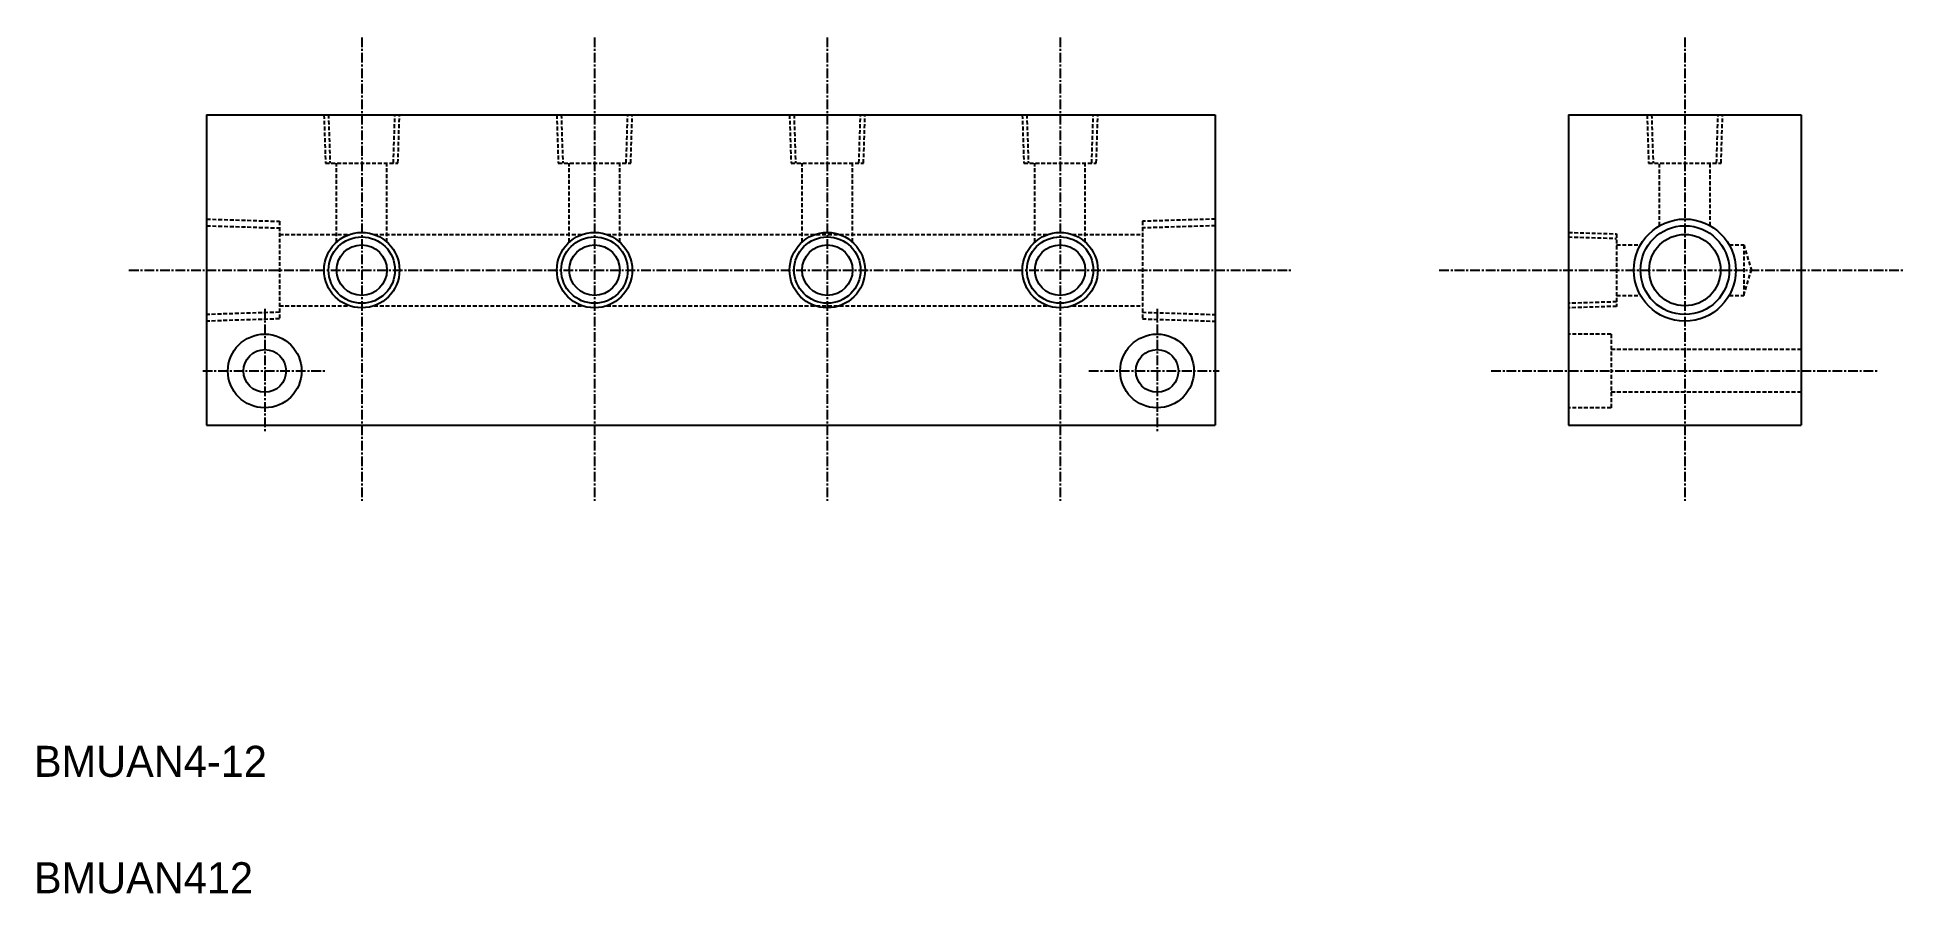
# Model space of a CAD drawing. Extents: x -124 to 116, y 93 to 204.
import ezdxf

# ---------------------------------------------------------------- set-up
doc = ezdxf.new("R2010")
doc.units = 0
doc.linetypes.add('CENTER', pattern=[2, 1.25, -0.25, 0.25, -0.25])
doc.linetypes.add('DASHED', pattern=[0.75, 0.5, -0.25])
doc.layers.get('0').update_dxf_attribs({"linetype": 'CONTINUOUS'})
doc.layers.add('CENTER', color=1, linetype='CENTER')

msp = doc.modelspace()

# ---------------------------------------------------------------- linework, layer by layer
at = {"color": 7, "linetype": 'CONTINUOUS'}
for p, q in [((-102.4, 193.83), (27.6, 193.83)), ((-102.4, 193.83), (-102.4, 153.83)), ((27.6, 193.83), (27.6, 153.83)), ((73.12, 193.83), (103.12, 193.83)), ((73.12, 193.83), (73.12, 153.83)), ((103.12, 193.83), (103.12, 153.83)), ((-102.4, 153.83), (27.6, 153.83)), ((73.12, 153.83), (103.12, 153.83))]:
    msp.add_line(p, q, dxfattribs=at)
at = {"color": 3, "linetype": 'DASHED'}
for p, q in [((-87.27, 193.83), (-87.07, 187.63)), ((-86.69, 193.85), (-86.49, 187.63)), ((-78.32, 187.63), (-78.12, 193.85)), ((-77.73, 187.63), (-77.54, 193.83)), ((-57.27, 193.83), (-57.07, 187.63)), ((-56.69, 193.85), (-56.49, 187.63)), ((-48.32, 187.63), (-48.12, 193.85)), ((-47.73, 187.63), (-47.54, 193.83)), ((-27.27, 193.83), (-27.07, 187.63)), ((-26.69, 193.85), (-26.49, 187.63)), ((-18.32, 187.63), (-18.12, 193.85)), ((-17.73, 187.63), (-17.54, 193.83)), ((2.73, 193.83), (2.93, 187.63)), ((3.31, 193.85), (3.51, 187.63)), ((11.68, 187.63), (11.88, 193.85)), ((12.27, 187.63), (12.46, 193.83)), ((83.25, 193.83), (83.45, 187.63)), ((83.83, 193.85), (84.03, 187.63)), ((92.21, 187.63), (92.4, 193.85)), ((92.79, 187.63), (92.98, 193.83)), ((-87.07, 187.63), (-77.73, 187.63)), ((-85.65, 177.45), (-85.65, 187.63)), ((-79.15, 177.45), (-79.15, 187.63)), ((-57.07, 187.63), (-47.73, 187.63)), ((-55.65, 177.45), (-55.65, 187.63)), ((-49.15, 177.45), (-49.15, 187.63)), ((-27.07, 187.63), (-17.73, 187.63)), ((-25.65, 177.45), (-25.65, 187.63)), ((-19.15, 177.45), (-19.15, 187.63)), ((2.93, 187.63), (12.27, 187.63)), ((4.35, 177.45), (4.35, 187.63)), ((10.85, 177.45), (10.85, 187.63)), ((83.45, 187.63), (92.79, 187.63)), ((84.87, 179.55), (84.87, 187.63)), ((91.37, 179.55), (91.37, 187.63)), ((-102.4, 180.41), (-93, 180.12)), ((-102.4, 179.55), (-93, 179.26)), ((-93, 180.12), (-93, 167.55)), ((-93, 178.43), (-83.99, 178.43)), ((-80.82, 178.43), (-53.99, 178.43)), ((-50.82, 178.43), (6.01, 178.43)), ((9.18, 178.43), (18.2, 178.43)), ((27.6, 180.41), (18.2, 180.12)), ((18.2, 180.12), (18.2, 167.55)), ((27.6, 179.55), (18.2, 179.26)), ((73.1, 178.11), (79.32, 177.92)), ((73.12, 178.69), (79.32, 178.5)), ((79.32, 178.5), (79.32, 169.16)), ((79.32, 177.08), (82.4, 177.08)), ((93.84, 177.08), (95.7, 177.08)), ((95.7, 177.08), (96.7, 173.83)), ((95.7, 177.08), (95.7, 170.58)), ((95.7, 170.58), (96.7, 173.83)), ((-93, 169.23), (-83.99, 169.23)), ((-80.82, 169.23), (-53.99, 169.23)), ((-50.82, 169.23), (6.01, 169.23)), ((9.18, 169.23), (18.2, 169.23)), ((79.32, 169.74), (73.1, 169.55)), ((79.32, 169.16), (73.12, 168.97)), ((79.32, 170.58), (82.4, 170.58)), ((93.84, 170.58), (95.7, 170.58)), ((-93, 168.4), (-102.4, 168.11)), ((-93, 167.55), (-102.4, 167.25)), ((18.2, 168.4), (27.6, 168.11)), ((18.2, 167.55), (27.6, 167.25)), ((78.62, 165.58), (73.12, 165.58)), ((78.62, 165.58), (78.62, 156.08)), ((103.12, 163.58), (78.62, 163.58)), ((103.12, 158.09), (78.62, 158.09)), ((78.62, 156.08), (73.12, 156.08))]:
    msp.add_line(p, q, dxfattribs=at)
at = {"color": 3, "linetype": 'CONTINUOUS'}
for centre, radius in [((-82.4, 173.83), 4.86), ((-52.4, 173.83), 4.86), ((-22.4, 173.83), 4.86), ((7.6, 173.83), 4.86), ((88.12, 173.83), 6.58)]:
    msp.add_circle(centre, radius, dxfattribs=at)
at = {"color": 7, "linetype": 'CONTINUOUS'}
for centre, radius in [((-82.4, 173.83), 4.28), ((-52.4, 173.83), 4.28), ((-22.4, 173.83), 4.28), ((7.6, 173.83), 4.28), ((88.12, 173.83), 5.72), ((88.12, 173.83), 4.6), ((-82.4, 173.83), 3.25), ((-52.4, 173.83), 3.25), ((-22.4, 173.83), 3.25), ((7.6, 173.83), 3.25), ((-94.9, 160.83), 4.75), ((20.1, 160.83), 4.75), ((-94.9, 160.83), 2.75), ((20.1, 160.83), 2.75)]:
    msp.add_circle(centre, radius, dxfattribs=at)
at = {"layer": 'CENTER', "color": 1, "linetype": 'CENTER'}
for p, q in [((-82.4, 203.83), (-82.4, 143.83)), ((-52.4, 203.83), (-52.4, 143.83)), ((-22.4, 203.83), (-22.4, 143.83)), ((7.6, 203.83), (7.6, 143.83)), ((88.12, 203.83), (88.12, 143.83)), ((-112.4, 173.83), (37.6, 173.83)), ((56.45, 173.83), (116.45, 173.83)), ((-94.9, 168.83), (-94.9, 152.83)), ((20.1, 168.83), (20.1, 152.83)), ((-102.9, 160.83), (-86.9, 160.83)), ((11.31, 160.83), (28.1, 160.83)), ((63.15, 160.83), (112.99, 160.83))]:
    msp.add_line(p, q, dxfattribs=at)

# ---------------------------------------------------------------- texts
at = {"color": 7, "linetype": 'CONTINUOUS'}
for s, p in [('BMUAN4-12', (-124.65, 108.52)), ('BMUAN412', (-124.65, 93.52))]:
    msp.add_text(s, height=4, dxfattribs=at).set_placement(p)

doc.saveas('drawing.dxf')
